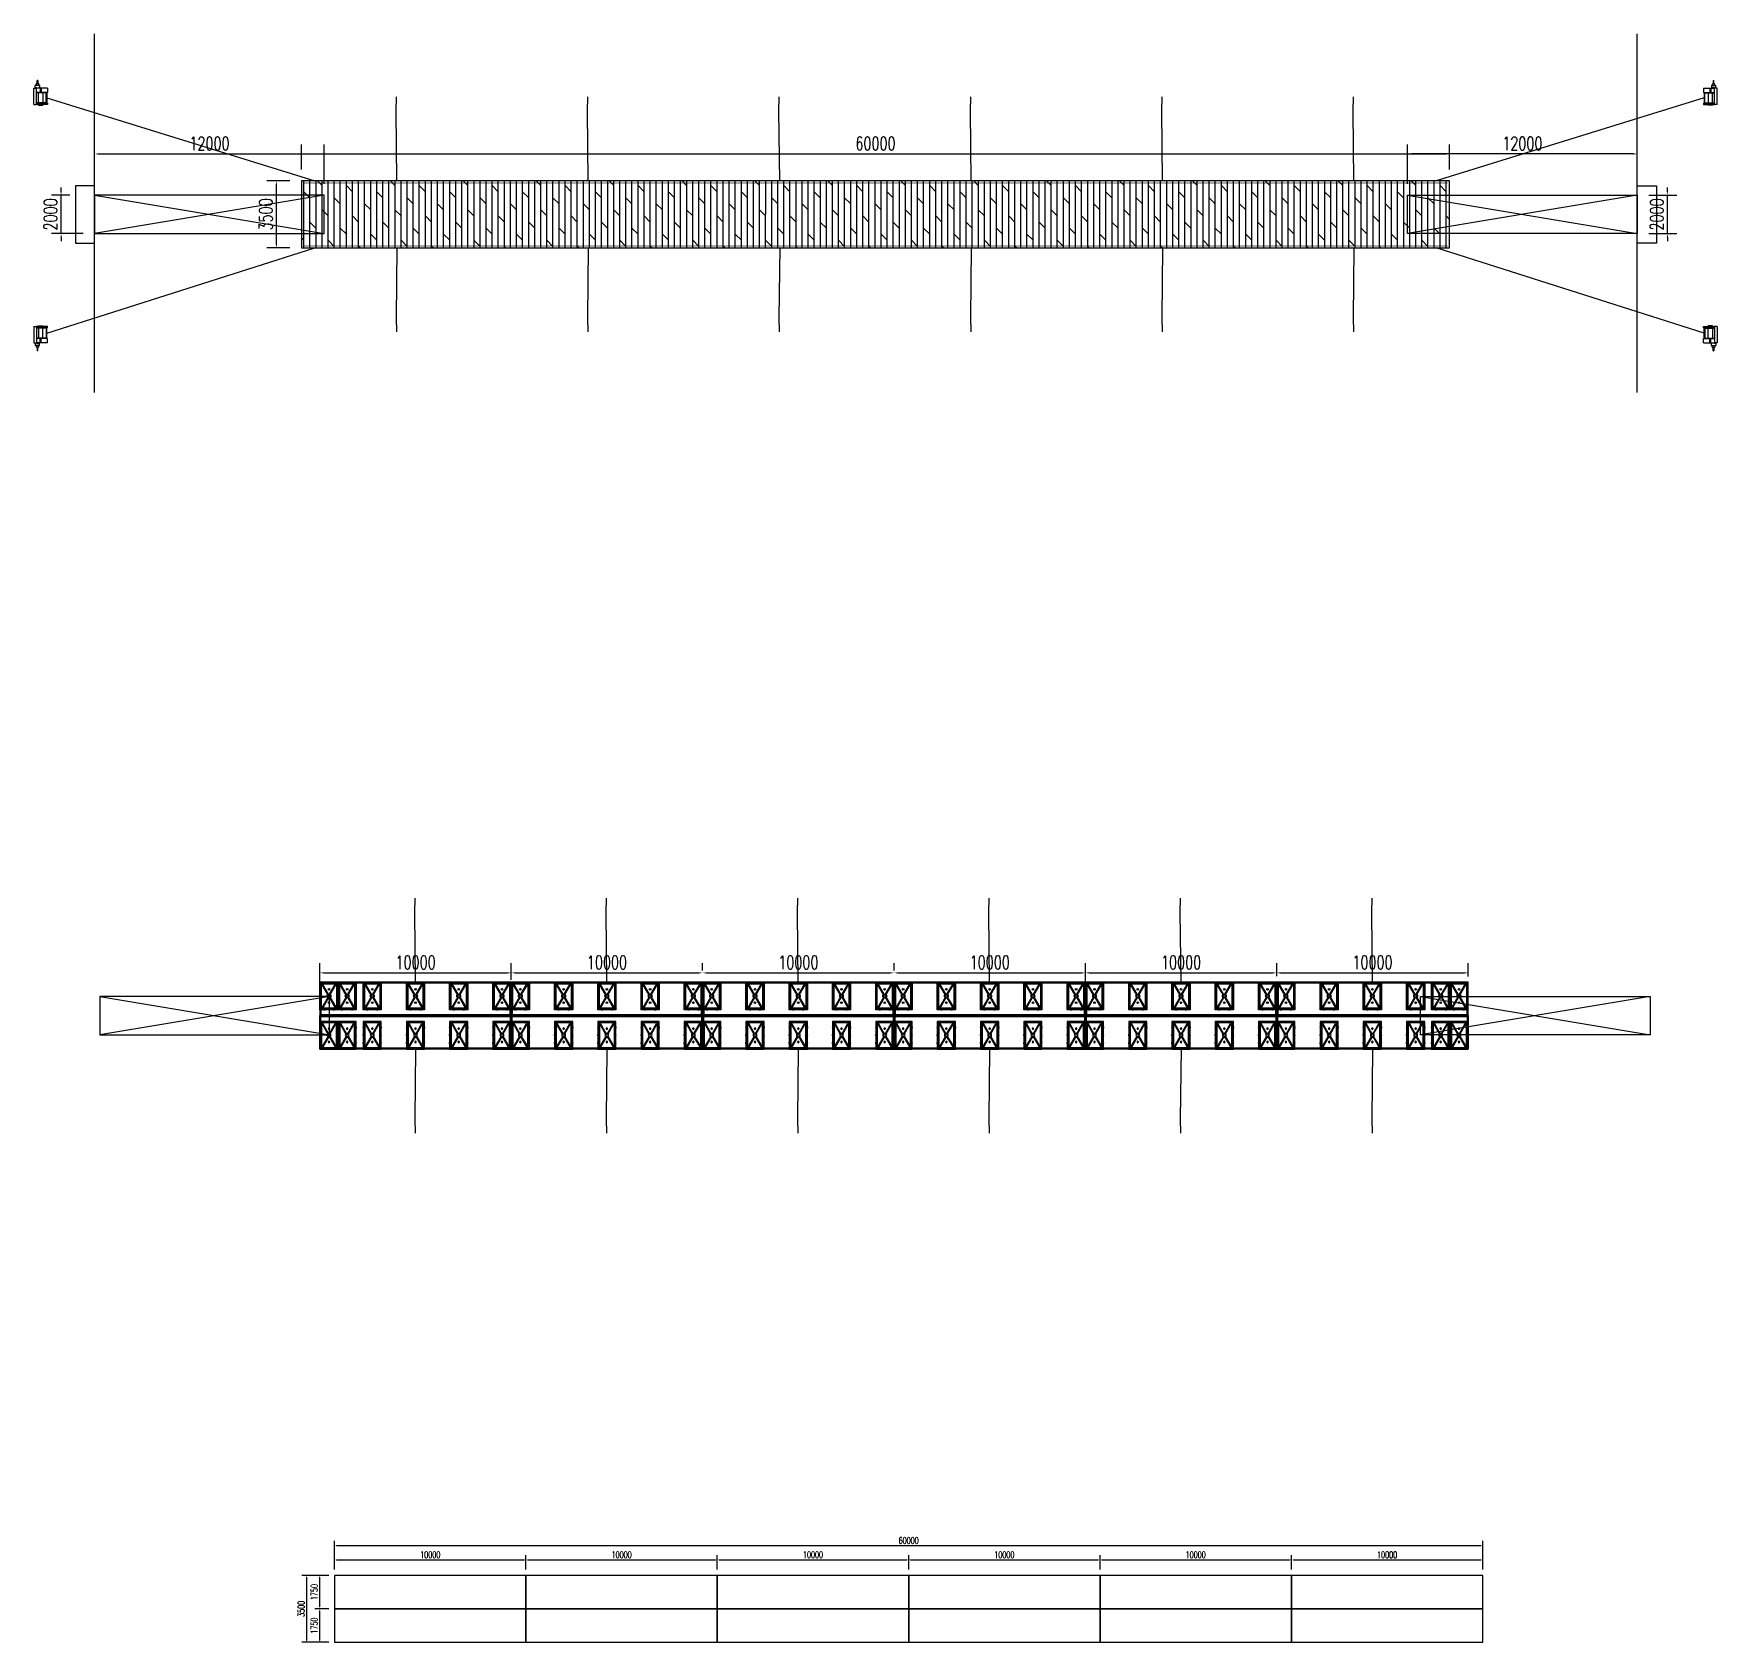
# Model space of a CAD drawing. Header units: millimetres. Extents: x -1825427 to -664413, y 1443096 to 1668257.
# Drawn here: x -1440620 to -1352647, y 1460910 to 1544972 of the extents above; entities that cross this region are included whole.
import ezdxf

# ---------------------------------------------------------------- set-up
doc = ezdxf.new("R2010")
doc.units = ezdxf.units.MM
doc.header["$LTSCALE"] = 10
doc.layers.get('0').update_dxf_attribs({"linetype": 'CONTINUOUS'})
doc.layers.get('DEFPOINTS').update_dxf_attribs({"linetype": 'CONTINUOUS'})
for name, color, linetype in [('TG_SUNTESTE', 7, 'CONTINUOUS'), ('W-bridge approach引桥', 4, 'CONTINUOUS'), ('W-FLOAT_BOWL浮筒', 253, 'CONTINUOUS'), ('W-PLASTIC_RAILINGS塑木栏杆', 6, 'CONTINUOUS'), ('W-STEEL_FRAME钢架', 3, 'CONTINUOUS'), ('W-WOOD_FLOOR木地板', 30, 'CONTINUOUS'), ('景-通用-文字', 7, 'CONTINUOUS')]:
    doc.layers.add(name, color=color, linetype=linetype)
doc.styles.add('STANDARD_T3', font='simplex.shx', dxfattribs={"width": 0.7, "bigfont": 'gbcbig.shx'})
doc.dimstyles.new('W&&100', dxfattribs={"dimtxt": 350, "dimasz": 100, "dimexe": 250, "dimexo": 300, "dimgap": 100, "dimtad": 1, "dimdec": 0, "dimzin": 0, "dimdsep": 46, "dimtxsty": 'STANDARD_T3', "dimcen": 0.09, "dimclrd": 1, "dimclre": 1, "dimclrt": 7, "dimazin": 2, "dimtfac": 1, "dimtdec": 0, "dimtix": 1, "dimtmove": 2, "dimatfit": 3, "dimfxl": 100, "dimtolj": 1, "dimtzin": 0, "dimarcsym": 0})
doc.dimstyles.new('W&&200', dxfattribs={"dimtxt": 700, "dimasz": 200, "dimexe": 500, "dimexo": 600, "dimgap": 200, "dimtad": 1, "dimdec": 0, "dimzin": 0, "dimdsep": 46, "dimtxsty": 'STANDARD_T3', "dimcen": 0.09, "dimclrd": 1, "dimclre": 1, "dimclrt": 7, "dimazin": 2, "dimtfac": 1, "dimtdec": 0, "dimtix": 1, "dimtmove": 2, "dimatfit": 3, "dimfxl": 100, "dimtolj": 1, "dimtzin": 0, "dimarcsym": 0})

# ---------------------------------------------------------------- blocks, each defined once
blk = doc.blocks.new('*D189')
at = {"layer": 'DEFPOINTS', "color": 0, "transparency": 16777216}
for p in [(-1366634, 1538686), (-1426634, 1537275), (-1366634, 1537275)]:
    blk.add_point(p, dxfattribs=at)
at = {"layer": 'W-WOOD_FLOOR木地板', "color": 1, "lineweight": -2, "transparency": 16777216}
for p, q in [((-1426634, 1537875), (-1426634, 1539186)), ((-1426434, 1538686), (-1366834, 1538686)), ((-1366634, 1537875), (-1366634, 1539186))]:
    blk.add_line(p, q, dxfattribs=at)
at = {"layer": 'W-WOOD_FLOOR木地板', "color": 1, "transparency": 16777216}
for points in [[(-1426434, 1538720), (-1426434, 1538653), (-1426634, 1538686)], [(-1366834, 1538720), (-1366834, 1538653), (-1366634, 1538686)]]:
    blk.add_solid(points, dxfattribs=at)
at = {"layer": 'W-WOOD_FLOOR木地板', "color": 7, "transparency": 16777216, "insert": (-1396634, 1539236), "char_height": 700, "attachment_point": 5, "style": 'STANDARD_T3'}
blk.add_mtext('\\A1;60000', dxfattribs=at)
blk = doc.blocks.new('*D190')
at = {"layer": 'DEFPOINTS', "color": 0, "transparency": 16777216}
for p in [(-1427937, 1537275), (-1426634, 1537275), (-1426634, 1533775)]:
    blk.add_point(p, dxfattribs=at)
at = {"layer": 'W-WOOD_FLOOR木地板', "color": 1, "lineweight": -2, "transparency": 16777216}
for p, q in [((-1427234, 1537275), (-1428437, 1537275)), ((-1427937, 1533975), (-1427937, 1537075)), ((-1427234, 1533775), (-1428437, 1533775))]:
    blk.add_line(p, q, dxfattribs=at)
at = {"layer": 'W-WOOD_FLOOR木地板', "color": 1, "transparency": 16777216}
for points in [[(-1427971, 1537075), (-1427904, 1537075), (-1427937, 1537275)], [(-1427971, 1533975), (-1427904, 1533975), (-1427937, 1533775)]]:
    blk.add_solid(points, dxfattribs=at)
at = {"layer": 'W-WOOD_FLOOR木地板', "color": 7, "transparency": 16777216, "insert": (-1428487, 1535525), "char_height": 700, "attachment_point": 5, "rotation": 90, "style": 'STANDARD_T3'}
blk.add_mtext('\\A1;3500', dxfattribs=at)
blk = doc.blocks.new('yq')
at = {"layer": 'W-bridge approach引桥'}
for p, q in [((0, 0), (12000, -2000)), ((12000, 0), (0, -2000))]:
    blk.add_line(p, q, dxfattribs=at)
blk.add_lwpolyline([(0, -2000), (12000, -2000), (12000, 0), (0, 0)], close=True, dxfattribs=at)
blk = doc.blocks.new('*D92')
at = {"layer": 'DEFPOINTS', "color": 0, "transparency": 16777216}
for p in [(-1415665, 1495892), (-1415665, 1494928), (-1425665, 1494432)]:
    blk.add_point(p, dxfattribs=at)
at = {"layer": 'TG_SUNTESTE', "color": 1, "lineweight": -2, "transparency": 16777216}
for p, q in [((-1425665, 1495032), (-1425665, 1496392)), ((-1425465, 1495892), (-1415865, 1495892)), ((-1415665, 1495528), (-1415665, 1496392))]:
    blk.add_line(p, q, dxfattribs=at)
at = {"layer": 'TG_SUNTESTE', "color": 1, "transparency": 16777216}
for points in [[(-1425465, 1495926), (-1425465, 1495859), (-1425665, 1495892)], [(-1415865, 1495926), (-1415865, 1495859), (-1415665, 1495892)]]:
    blk.add_solid(points, dxfattribs=at)
at = {"layer": 'TG_SUNTESTE', "color": 7, "transparency": 16777216, "insert": (-1420665, 1496442), "char_height": 700, "attachment_point": 5, "style": 'STANDARD_T3'}
blk.add_mtext('\\A1;10000', dxfattribs=at)
blk = doc.blocks.new('A$C68B31E47')
at = {"color": 7, "linetype": 'Continuous', "lineweight": 25}
for p, q in [((10, 202), (0, 202)), ((0, 152), (0, 202)), ((0, 102), (0, 152)), ((0, 102), (10, 102)), ((40, 302), (10, 302)), ((10, 302), (10, 162)), ((40, 162), (10, 162)), ((10, 162), (10, 142)), ((10, 142), (10, 59)), ((40, 142), (10, 142)), ((10, 59), (40, 59)), ((10, 0), (10, 59)), ((10, 0), (370, 0)), ((40, 302), (40, 162)), ((275, 285), (40, 285)), ((45, 272), (40, 272)), ((40, 162), (40, 142)), ((40, 142), (40, 59)), ((40, 60), (275, 60)), ((40, 59), (275, 59)), ((45, 272), (45, 60)), ((45, 269), (265, 269)), ((265, 202), (45, 202)), ((45, 102), (265, 102)), ((275, 272), (265, 272)), ((265, 272), (265, 60)), ((370, 302), (275, 302)), ((275, 302), (275, 162)), ((370, 162), (275, 162)), ((275, 162), (275, 142)), ((370, 142), (275, 142)), ((275, 142), (275, 59)), ((275, 59), (370, 59)), ((370, 302), (370, 162)), ((370, 162), (370, 142)), ((370, 142), (370, 59)), ((375, 131), (370, 131)), ((375, 101), (370, 101)), ((375, 61), (370, 61)), ((370, 0), (370, 59)), ((375, 31), (370, 31)), ((375, 101), (375, 131)), ((425, 126), (375, 126)), ((375, 61), (375, 101)), ((375, 61), (375, 31)), ((375, 36), (425, 36)), ((425, 126), (425, 81)), ((460, 111), (425, 111)), ((425, 81), (425, 36)), ((425, 51), (460, 51)), ((460, 111), (460, 91)), ((468, 91), (460, 91)), ((460, 91), (460, 71)), ((468, 71), (460, 71)), ((460, 71), (460, 51)), ((468, 91), (468, 71)), ((538, 89), (468, 89)), ((468, 73), (538, 73)), ((538, 89), (538, 73))]:
    blk.add_line(p, q, dxfattribs=at)
blk = doc.blocks.new('*D185')
at = {"layer": 'DEFPOINTS', "color": 0, "transparency": 16777216}
for p in [(-1425434, 1538686), (-1437434, 1536525), (-1425434, 1536525)]:
    blk.add_point(p, dxfattribs=at)
at = {"layer": 'TG_SUNTESTE', "color": 1, "lineweight": -2, "transparency": 16777216}
for p, q in [((-1437434, 1537125), (-1437434, 1539186)), ((-1437234, 1538686), (-1425634, 1538686)), ((-1425434, 1537125), (-1425434, 1539186))]:
    blk.add_line(p, q, dxfattribs=at)
at = {"layer": 'TG_SUNTESTE', "color": 1, "transparency": 16777216}
for points in [[(-1437234, 1538720), (-1437234, 1538653), (-1437434, 1538686)], [(-1425634, 1538720), (-1425634, 1538653), (-1425434, 1538686)]]:
    blk.add_solid(points, dxfattribs=at)
at = {"layer": 'TG_SUNTESTE', "color": 7, "transparency": 16777216, "insert": (-1431434, 1539236), "char_height": 700, "attachment_point": 5, "style": 'STANDARD_T3'}
blk.add_mtext('\\A1;12000', dxfattribs=at)
blk = doc.blocks.new('*D186')
at = {"layer": 'DEFPOINTS', "color": 0, "transparency": 16777216}
for p in [(-1439189, 1536525), (-1438134, 1536525), (-1437434, 1534525)]:
    blk.add_point(p, dxfattribs=at)
at = {"layer": 'TG_SUNTESTE', "color": 1, "lineweight": -2, "transparency": 16777216}
for p, q in [((-1439189, 1536725), (-1439189, 1536925)), ((-1438734, 1536525), (-1439689, 1536525)), ((-1439189, 1534525), (-1439189, 1536525)), ((-1438034, 1534525), (-1439689, 1534525)), ((-1439189, 1534325), (-1439189, 1534125))]:
    blk.add_line(p, q, dxfattribs=at)
at = {"layer": 'TG_SUNTESTE', "color": 1, "transparency": 16777216}
for points in [[(-1439222, 1536725), (-1439155, 1536725), (-1439189, 1536525)], [(-1439222, 1534325), (-1439155, 1534325), (-1439189, 1534525)]]:
    blk.add_solid(points, dxfattribs=at)
at = {"layer": 'TG_SUNTESTE', "color": 7, "transparency": 16777216, "insert": (-1439739, 1535525), "char_height": 700, "attachment_point": 5, "rotation": 90, "style": 'STANDARD_T3'}
blk.add_mtext('\\A1;2000', dxfattribs=at)
blk = doc.blocks.new('*D187')
at = {"layer": 'DEFPOINTS', "color": 0, "transparency": 16777216}
for p in [(-1368834, 1538686), (-1368834, 1536525), (-1356834, 1536525)]:
    blk.add_point(p, dxfattribs=at)
at = {"layer": 'TG_SUNTESTE', "color": 1, "lineweight": -2, "transparency": 16777216}
for p, q in [((-1368834, 1537125), (-1368834, 1539186)), ((-1357034, 1538686), (-1368634, 1538686)), ((-1356834, 1537125), (-1356834, 1539186))]:
    blk.add_line(p, q, dxfattribs=at)
at = {"layer": 'TG_SUNTESTE', "color": 1, "transparency": 16777216}
for points in [[(-1368634, 1538720), (-1368634, 1538653), (-1368834, 1538686)], [(-1357034, 1538720), (-1357034, 1538653), (-1356834, 1538686)]]:
    blk.add_solid(points, dxfattribs=at)
at = {"layer": 'TG_SUNTESTE', "color": 7, "transparency": 16777216, "insert": (-1362834, 1539236), "char_height": 700, "attachment_point": 5, "style": 'STANDARD_T3'}
blk.add_mtext('\\A1;12000', dxfattribs=at)
blk = doc.blocks.new('*D188')
at = {"layer": 'DEFPOINTS', "color": 0, "transparency": 16777216}
for p in [(-1356834, 1536525), (-1355258, 1536525), (-1356834, 1534525)]:
    blk.add_point(p, dxfattribs=at)
at = {"layer": 'TG_SUNTESTE', "color": 1, "lineweight": -2, "transparency": 16777216}
for p, q in [((-1355258, 1536725), (-1355258, 1536925)), ((-1356234, 1536525), (-1354758, 1536525)), ((-1355258, 1534525), (-1355258, 1536525)), ((-1356234, 1534525), (-1354758, 1534525)), ((-1355258, 1534325), (-1355258, 1534125))]:
    blk.add_line(p, q, dxfattribs=at)
at = {"layer": 'TG_SUNTESTE', "color": 1, "transparency": 16777216}
for points in [[(-1355291, 1536725), (-1355225, 1536725), (-1355258, 1536525)], [(-1355291, 1534325), (-1355225, 1534325), (-1355258, 1534525)]]:
    blk.add_solid(points, dxfattribs=at)
at = {"layer": 'TG_SUNTESTE', "color": 7, "transparency": 16777216, "insert": (-1355808, 1535525), "char_height": 700, "attachment_point": 5, "rotation": 90, "style": 'STANDARD_T3'}
blk.add_mtext('\\A1;2000', dxfattribs=at)
blk = doc.blocks.new('mz')
blk.add_line((-3374, 1365), (-4060, 1670))
at = {"layer": 'DEFPOINTS', "color": 0}
blk.add_lwpolyline([(0, 0), (-3374, 1365)], dxfattribs=at)
blk = doc.blocks.new('*U45')
at = {"layer": 'TG_SUNTESTE', "rotation": 292.6310346107126}
blk.add_blockref('mz', (37, 1751), dxfattribs=at)
at = {"layer": 'TG_SUNTESTE', "xscale": -1, "rotation": 247.3689653892874}
blk.add_blockref('mz', (37, -1751), dxfattribs=at)
blk = doc.blocks.new('*U46')
at = {"layer": 'TG_SUNTESTE', "color": 0, "linetype": 'ByBlock', "lineweight": -2, "transparency": 16777216}
for p in [(0, 0), (10000, 0), (20000, 0), (30000, 0), (40000, 0), (50000, 0)]:
    blk.add_blockref('*U45', p, dxfattribs=at)
blk = doc.blocks.new('*D87')
at = {"layer": 'DEFPOINTS', "color": 0, "transparency": 16777216}
for p in [(-1405665, 1495892), (-1415665, 1494928), (-1405665, 1495409)]:
    blk.add_point(p, dxfattribs=at)
at = {"layer": 'TG_SUNTESTE', "color": 1, "lineweight": -2, "transparency": 16777216}
for p, q in [((-1415665, 1495528), (-1415665, 1496392)), ((-1415465, 1495892), (-1405865, 1495892)), ((-1405665, 1496009), (-1405665, 1496392))]:
    blk.add_line(p, q, dxfattribs=at)
at = {"layer": 'TG_SUNTESTE', "color": 1, "transparency": 16777216}
for points in [[(-1415465, 1495926), (-1415465, 1495859), (-1415665, 1495892)], [(-1405865, 1495926), (-1405865, 1495859), (-1405665, 1495892)]]:
    blk.add_solid(points, dxfattribs=at)
at = {"layer": 'TG_SUNTESTE', "color": 7, "transparency": 16777216, "insert": (-1410665, 1496442), "char_height": 700, "attachment_point": 5, "style": 'STANDARD_T3'}
blk.add_mtext('\\A1;10000', dxfattribs=at)
blk = doc.blocks.new('*D88')
at = {"layer": 'DEFPOINTS', "color": 0, "transparency": 16777216}
for p in [(-1395665, 1495892), (-1405665, 1495409), (-1395665, 1495409)]:
    blk.add_point(p, dxfattribs=at)
at = {"layer": 'TG_SUNTESTE', "color": 1, "lineweight": -2, "transparency": 16777216}
for p, q in [((-1405665, 1496009), (-1405665, 1496392)), ((-1405465, 1495892), (-1395865, 1495892)), ((-1395665, 1496009), (-1395665, 1496392))]:
    blk.add_line(p, q, dxfattribs=at)
at = {"layer": 'TG_SUNTESTE', "color": 1, "transparency": 16777216}
for points in [[(-1405465, 1495926), (-1405465, 1495859), (-1405665, 1495892)], [(-1395865, 1495926), (-1395865, 1495859), (-1395665, 1495892)]]:
    blk.add_solid(points, dxfattribs=at)
at = {"layer": 'TG_SUNTESTE', "color": 7, "transparency": 16777216, "insert": (-1400665, 1496442), "char_height": 700, "attachment_point": 5, "style": 'STANDARD_T3'}
blk.add_mtext('\\A1;10000', dxfattribs=at)
blk = doc.blocks.new('*D89')
at = {"layer": 'DEFPOINTS', "color": 0, "transparency": 16777216}
for p in [(-1385665, 1495892), (-1395665, 1495409), (-1385665, 1494719)]:
    blk.add_point(p, dxfattribs=at)
at = {"layer": 'TG_SUNTESTE', "color": 1, "lineweight": -2, "transparency": 16777216}
for p, q in [((-1395665, 1496009), (-1395665, 1496392)), ((-1395465, 1495892), (-1385865, 1495892)), ((-1385665, 1495319), (-1385665, 1496392))]:
    blk.add_line(p, q, dxfattribs=at)
at = {"layer": 'TG_SUNTESTE', "color": 1, "transparency": 16777216}
for points in [[(-1395465, 1495926), (-1395465, 1495859), (-1395665, 1495892)], [(-1385865, 1495926), (-1385865, 1495859), (-1385665, 1495892)]]:
    blk.add_solid(points, dxfattribs=at)
at = {"layer": 'TG_SUNTESTE', "color": 7, "transparency": 16777216, "insert": (-1390665, 1496442), "char_height": 700, "attachment_point": 5, "style": 'STANDARD_T3'}
blk.add_mtext('\\A1;10000', dxfattribs=at)
blk = doc.blocks.new('*D90')
at = {"layer": 'DEFPOINTS', "color": 0, "transparency": 16777216}
for p in [(-1375665, 1495892), (-1385665, 1494719), (-1375665, 1495129)]:
    blk.add_point(p, dxfattribs=at)
at = {"layer": 'TG_SUNTESTE', "color": 1, "lineweight": -2, "transparency": 16777216}
for p, q in [((-1385665, 1495319), (-1385665, 1496392)), ((-1385465, 1495892), (-1375865, 1495892)), ((-1375665, 1495729), (-1375665, 1496392))]:
    blk.add_line(p, q, dxfattribs=at)
at = {"layer": 'TG_SUNTESTE', "color": 1, "transparency": 16777216}
for points in [[(-1385465, 1495926), (-1385465, 1495859), (-1385665, 1495892)], [(-1375865, 1495926), (-1375865, 1495859), (-1375665, 1495892)]]:
    blk.add_solid(points, dxfattribs=at)
at = {"layer": 'TG_SUNTESTE', "color": 7, "transparency": 16777216, "insert": (-1380665, 1496442), "char_height": 700, "attachment_point": 5, "style": 'STANDARD_T3'}
blk.add_mtext('\\A1;10000', dxfattribs=at)
blk = doc.blocks.new('*D91')
at = {"layer": 'DEFPOINTS', "color": 0, "transparency": 16777216}
for p in [(-1365665, 1495892), (-1375665, 1495129), (-1365665, 1495104)]:
    blk.add_point(p, dxfattribs=at)
at = {"layer": 'TG_SUNTESTE', "color": 1, "lineweight": -2, "transparency": 16777216}
for p, q in [((-1375665, 1495729), (-1375665, 1496392)), ((-1375465, 1495892), (-1365865, 1495892)), ((-1365665, 1495704), (-1365665, 1496392))]:
    blk.add_line(p, q, dxfattribs=at)
at = {"layer": 'TG_SUNTESTE', "color": 1, "transparency": 16777216}
for points in [[(-1375465, 1495926), (-1375465, 1495859), (-1375665, 1495892)], [(-1365865, 1495926), (-1365865, 1495859), (-1365665, 1495892)]]:
    blk.add_solid(points, dxfattribs=at)
at = {"layer": 'TG_SUNTESTE', "color": 7, "transparency": 16777216, "insert": (-1370665, 1496442), "char_height": 700, "attachment_point": 5, "style": 'STANDARD_T3'}
blk.add_mtext('\\A1;10000', dxfattribs=at)
blk = doc.blocks.new('DFX')
at = {"layer": 'W-FLOAT_BOWL浮筒'}
for p, q in [((0, 0), (1450, 0)), ((325, 0), (305, 0)), ((735, 0), (715, 0)), ((1125, 0), (1145, 0)), ((0, -205), (0, -225)), ((0, -725), (0, -745)), ((630, -443), (116, -146)), ((630, -507), (116, -804)), ((650, -409), (136, -111)), ((650, -409), (136, -111)), ((650, -541), (136, -839)), ((650, -541), (136, -839)), ((800, -409), (1314, -111)), ((800, -409), (1314, -111)), ((800, -541), (1314, -839)), ((800, -541), (1314, -839)), ((820, -443), (1334, -146)), ((820, -507), (1334, -804)), ((1450, -205), (1450, -225)), ((1450, -725), (1450, -745)), ((325, -950), (305, -950)), ((735, -950), (715, -950)), ((1125, -950), (1145, -950))]:
    blk.add_line(p, q, dxfattribs=at)
for points in [[(0, 0), (1450, 0), (1450, -950), (0, -950)], [(40, -40), (1410, -40), (1410, -910), (40, -910)], [(85, -85), (1365, -85), (1365, -865), (85, -865)]]:
    blk.add_lwpolyline(points, close=True, dxfattribs=at)
for points in [[(350, 0), (350, -39, -0.605909), (280, -39), (280, 0), (305, 0), (305, -20, 1.050157), (325, -20), (325, 0), (350, 0)], [(760, 0), (760, -39, -0.605909), (690, -39), (690, 0), (715, 0), (715, -20, 1.050157), (735, -20), (735, 0), (760, 0)], [(1100, 0), (1100, -39, 0.605909), (1170, -39), (1170, 0), (1145, 0), (1145, -20, -1.050157), (1125, -20), (1125, 0), (1100, 0)], [(0, -180), (39, -180, -0.605909), (39, -250), (0, -250), (0, -225), (20, -225, 1.050157), (20, -205), (0, -205), (0, -180)], [(0, -700), (39, -700, -0.605909), (39, -770), (0, -770), (0, -745), (20, -745, 1.050157), (20, -725), (0, -725), (0, -700)], [(1450, -180), (1411, -180, 0.605909), (1411, -250), (1450, -250), (1450, -225), (1430, -225, -1.050157), (1430, -205), (1450, -205), (1450, -180)], [(1450, -700), (1411, -700, 0.605909), (1411, -770), (1450, -770), (1450, -745), (1430, -745, -1.050157), (1430, -725), (1450, -725), (1450, -700)], [(350, -950), (350, -911, 0.605909), (280, -911), (280, -950), (305, -950), (305, -930, -1.050157), (325, -930), (325, -950), (350, -950)], [(760, -950), (760, -911, 0.605909), (690, -911), (690, -950), (715, -950), (715, -930, -1.050157), (735, -930), (735, -950), (760, -950)], [(1100, -950), (1100, -911, -0.605909), (1170, -911), (1170, -950), (1145, -950), (1145, -930, 1.050157), (1125, -930), (1125, -950), (1100, -950)]]:
    blk.add_lwpolyline(points, format="xyb", dxfattribs=at)
for centre, radius in [((375, -475), 40), ((725, -475), 100), ((725, -475), 60), ((1075, -475), 40)]:
    blk.add_circle(centre, radius, dxfattribs=at)
for centre, start, end in [((126, -129), 59.97711, 239.97711), ((126, -821), 120.02289, 300.02289), ((1324, -129), 300.02289, 120.02289), ((1324, -821), 239.97711, 59.97711)]:
    blk.add_arc(centre, 20, start, end, dxfattribs=at)
blk = doc.blocks.new('*U1381')
at = {"layer": 'W-FLOAT_BOWL浮筒', "rotation": 270}
blk.add_blockref('DFX', (475, 725), dxfattribs=at)
blk = doc.blocks.new('*U1382')
at = {"layer": 'W-FLOAT_BOWL浮筒', "color": 0, "linetype": 'ByBlock', "lineweight": -2, "transparency": 16777216}
for p in [(0, 0), (2260, 0), (4520, 0), (6780, 0), (9040, 0)]:
    blk.add_blockref('*U1381', p, dxfattribs=at)
blk = doc.blocks.new('*U1380')
at = {"layer": 'W-FLOAT_BOWL浮筒', "rotation": 270}
blk.add_blockref('DFX', (475, 725), dxfattribs=at)
blk = doc.blocks.new('*U1379')
at = {"layer": 'W-FLOAT_BOWL浮筒', "color": 0, "linetype": 'ByBlock', "lineweight": -2, "transparency": 16777216}
for p in [(0, 0), (2260, 0), (4520, 0), (6780, 0), (9040, 0)]:
    blk.add_blockref('*U1380', p, dxfattribs=at)
blk = doc.blocks.new('*U1376')
at = {"layer": 'W-STEEL_FRAME钢架'}
for points in [[(-5000, 0), (5000, 0), (5000, 1750), (-5000, 1750)], [(-4947, 53), (4947, 53), (4947, 1697), (-4947, 1697)], [(-5000, 0), (5000, 0), (5000, -1750), (-5000, -1750)], [(-4947, -53), (4947, -53), (4947, -1697), (-4947, -1697)]]:
    blk.add_lwpolyline(points, close=True, dxfattribs=at)
at = {"layer": 'W-FLOAT_BOWL浮筒'}
blk.add_blockref('*U1382', (-4525, 1025), dxfattribs=at)
at = {"layer": 'W-FLOAT_BOWL浮筒', "xscale": -1, "rotation": 180}
blk.add_blockref('*U1379', (-4525, -1025), dxfattribs=at)
blk = doc.blocks.new('*U1377')
at = {"layer": '景-通用-文字', "color": 0, "linetype": 'ByBlock', "lineweight": -2, "transparency": 16777216}
for p in [(0, 0), (10000, 0), (20000, 0), (30000, 0), (40000, 0), (50000, 0)]:
    blk.add_blockref('*U1376', p, dxfattribs=at)
blk = doc.blocks.new('*U1383')
at = {"layer": 'W-STEEL_FRAME钢架'}
blk.add_lwpolyline([(-5000, -875), (5000, -875), (5000, 875), (-5000, 875)], close=True, dxfattribs=at)
blk = doc.blocks.new('*U1384')
at = {"layer": '景-通用-文字', "color": 0, "linetype": 'ByBlock', "lineweight": -2, "transparency": 16777216}
for p in [(0, 1750), (10000, 1750), (20000, 1750), (30000, 1750), (40000, 1750), (50000, 1750), (0, 0), (10000, 0), (20000, 0), (30000, 0), (40000, 0), (50000, 0)]:
    blk.add_blockref('*U1383', p, dxfattribs=at)
blk = doc.blocks.new('*D1385')
at = {"layer": 'DEFPOINTS', "color": 0, "transparency": 16777216}
for p in [(-1424900, 1464410), (-1425683, 1462660), (-1424900, 1462660)]:
    blk.add_point(p, dxfattribs=at)
at = {"layer": '景-通用-文字', "color": 1, "lineweight": -2, "transparency": 16777216}
for p, q in [((-1425200, 1464410), (-1425933, 1464410)), ((-1425683, 1464310), (-1425683, 1462760)), ((-1425200, 1462660), (-1425933, 1462660))]:
    blk.add_line(p, q, dxfattribs=at)
at = {"layer": '景-通用-文字', "color": 1, "transparency": 16777216}
for points in [[(-1425699, 1464310), (-1425666, 1464310), (-1425683, 1464410)], [(-1425699, 1462760), (-1425666, 1462760), (-1425683, 1462660)]]:
    blk.add_solid(points, dxfattribs=at)
at = {"layer": '景-通用-文字', "color": 7, "transparency": 16777216, "insert": (-1425958, 1463535), "char_height": 350, "attachment_point": 5, "rotation": 90, "style": 'STANDARD_T3'}
blk.add_mtext('\\A1;1750', dxfattribs=at)
blk = doc.blocks.new('*D1386')
at = {"layer": 'DEFPOINTS', "color": 0, "transparency": 16777216}
for p in [(-1424900, 1462660), (-1425683, 1460910), (-1424900, 1460910)]:
    blk.add_point(p, dxfattribs=at)
at = {"layer": '景-通用-文字', "color": 1, "lineweight": -2, "transparency": 16777216}
for p, q in [((-1425200, 1462660), (-1425933, 1462660)), ((-1425683, 1462560), (-1425683, 1461010)), ((-1425200, 1460910), (-1425933, 1460910))]:
    blk.add_line(p, q, dxfattribs=at)
at = {"layer": '景-通用-文字', "color": 1, "transparency": 16777216}
for points in [[(-1425699, 1462560), (-1425666, 1462560), (-1425683, 1462660)], [(-1425699, 1461010), (-1425666, 1461010), (-1425683, 1460910)]]:
    blk.add_solid(points, dxfattribs=at)
at = {"layer": '景-通用-文字', "color": 7, "transparency": 16777216, "insert": (-1425958, 1461785), "char_height": 350, "attachment_point": 5, "rotation": 90, "style": 'STANDARD_T3'}
blk.add_mtext('\\A1;1750', dxfattribs=at)
blk = doc.blocks.new('*D1387')
at = {"layer": 'DEFPOINTS', "color": 0, "transparency": 16777216}
for p in [(-1414900, 1465214), (-1424900, 1464410), (-1414900, 1464410)]:
    blk.add_point(p, dxfattribs=at)
at = {"layer": '景-通用-文字', "color": 1, "lineweight": -2, "transparency": 16777216}
for p, q in [((-1424900, 1464710), (-1424900, 1465464)), ((-1424800, 1465214), (-1415000, 1465214)), ((-1414900, 1464710), (-1414900, 1465464))]:
    blk.add_line(p, q, dxfattribs=at)
at = {"layer": '景-通用-文字', "color": 1, "transparency": 16777216}
for points in [[(-1424800, 1465231), (-1424800, 1465198), (-1424900, 1465214)], [(-1415000, 1465231), (-1415000, 1465198), (-1414900, 1465214)]]:
    blk.add_solid(points, dxfattribs=at)
at = {"layer": '景-通用-文字', "color": 7, "transparency": 16777216, "insert": (-1419900, 1465489), "char_height": 350, "attachment_point": 5, "style": 'STANDARD_T3'}
blk.add_mtext('\\A1;10000', dxfattribs=at)
blk = doc.blocks.new('*D1388')
at = {"layer": 'DEFPOINTS', "color": 0, "transparency": 16777216}
for p in [(-1404900, 1465214), (-1414900, 1464410), (-1404900, 1464410)]:
    blk.add_point(p, dxfattribs=at)
at = {"layer": '景-通用-文字', "color": 1, "lineweight": -2, "transparency": 16777216}
for p, q in [((-1414900, 1464710), (-1414900, 1465464)), ((-1414800, 1465214), (-1405000, 1465214)), ((-1404900, 1464710), (-1404900, 1465464))]:
    blk.add_line(p, q, dxfattribs=at)
at = {"layer": '景-通用-文字', "color": 1, "transparency": 16777216}
for points in [[(-1414800, 1465231), (-1414800, 1465198), (-1414900, 1465214)], [(-1405000, 1465231), (-1405000, 1465198), (-1404900, 1465214)]]:
    blk.add_solid(points, dxfattribs=at)
at = {"layer": '景-通用-文字', "color": 7, "transparency": 16777216, "insert": (-1409900, 1465489), "char_height": 350, "attachment_point": 5, "style": 'STANDARD_T3'}
blk.add_mtext('\\A1;10000', dxfattribs=at)
blk = doc.blocks.new('*D1389')
at = {"layer": 'DEFPOINTS', "color": 0, "transparency": 16777216}
for p in [(-1394900, 1465214), (-1404900, 1464410), (-1394900, 1464410)]:
    blk.add_point(p, dxfattribs=at)
at = {"layer": '景-通用-文字', "color": 1, "lineweight": -2, "transparency": 16777216}
for p, q in [((-1404900, 1464710), (-1404900, 1465464)), ((-1404800, 1465214), (-1395000, 1465214)), ((-1394900, 1464710), (-1394900, 1465464))]:
    blk.add_line(p, q, dxfattribs=at)
at = {"layer": '景-通用-文字', "color": 1, "transparency": 16777216}
for points in [[(-1404800, 1465231), (-1404800, 1465198), (-1404900, 1465214)], [(-1395000, 1465231), (-1395000, 1465198), (-1394900, 1465214)]]:
    blk.add_solid(points, dxfattribs=at)
at = {"layer": '景-通用-文字', "color": 7, "transparency": 16777216, "insert": (-1399900, 1465489), "char_height": 350, "attachment_point": 5, "style": 'STANDARD_T3'}
blk.add_mtext('\\A1;10000', dxfattribs=at)
blk = doc.blocks.new('*D1390')
at = {"layer": 'DEFPOINTS', "color": 0, "transparency": 16777216}
for p in [(-1384900, 1465214), (-1394900, 1464410), (-1384900, 1464410)]:
    blk.add_point(p, dxfattribs=at)
at = {"layer": '景-通用-文字', "color": 1, "lineweight": -2, "transparency": 16777216}
for p, q in [((-1394900, 1464710), (-1394900, 1465464)), ((-1394800, 1465214), (-1385000, 1465214)), ((-1384900, 1464710), (-1384900, 1465464))]:
    blk.add_line(p, q, dxfattribs=at)
at = {"layer": '景-通用-文字', "color": 1, "transparency": 16777216}
for points in [[(-1394800, 1465231), (-1394800, 1465198), (-1394900, 1465214)], [(-1385000, 1465231), (-1385000, 1465198), (-1384900, 1465214)]]:
    blk.add_solid(points, dxfattribs=at)
at = {"layer": '景-通用-文字', "color": 7, "transparency": 16777216, "insert": (-1389900, 1465489), "char_height": 350, "attachment_point": 5, "style": 'STANDARD_T3'}
blk.add_mtext('\\A1;10000', dxfattribs=at)
blk = doc.blocks.new('*D1391')
at = {"layer": 'DEFPOINTS', "color": 0, "transparency": 16777216}
for p in [(-1374900, 1465214), (-1384900, 1464410), (-1374900, 1464410)]:
    blk.add_point(p, dxfattribs=at)
at = {"layer": '景-通用-文字', "color": 1, "lineweight": -2, "transparency": 16777216}
for p, q in [((-1384900, 1464710), (-1384900, 1465464)), ((-1384800, 1465214), (-1375000, 1465214)), ((-1374900, 1464710), (-1374900, 1465464))]:
    blk.add_line(p, q, dxfattribs=at)
at = {"layer": '景-通用-文字', "color": 1, "transparency": 16777216}
for points in [[(-1384800, 1465231), (-1384800, 1465198), (-1384900, 1465214)], [(-1375000, 1465231), (-1375000, 1465198), (-1374900, 1465214)]]:
    blk.add_solid(points, dxfattribs=at)
at = {"layer": '景-通用-文字', "color": 7, "transparency": 16777216, "insert": (-1379900, 1465489), "char_height": 350, "attachment_point": 5, "style": 'STANDARD_T3'}
blk.add_mtext('\\A1;10000', dxfattribs=at)
blk = doc.blocks.new('*D1392')
at = {"layer": 'DEFPOINTS', "color": 0, "transparency": 16777216}
for p in [(-1364900, 1465214), (-1374900, 1464410), (-1364900, 1464410)]:
    blk.add_point(p, dxfattribs=at)
at = {"layer": '景-通用-文字', "color": 1, "lineweight": -2, "transparency": 16777216}
for p, q in [((-1374900, 1464710), (-1374900, 1465464)), ((-1374800, 1465214), (-1365000, 1465214)), ((-1364900, 1464710), (-1364900, 1465464))]:
    blk.add_line(p, q, dxfattribs=at)
at = {"layer": '景-通用-文字', "color": 1, "transparency": 16777216}
for points in [[(-1374800, 1465231), (-1374800, 1465198), (-1374900, 1465214)], [(-1365000, 1465231), (-1365000, 1465198), (-1364900, 1465214)]]:
    blk.add_solid(points, dxfattribs=at)
at = {"layer": '景-通用-文字', "color": 7, "transparency": 16777216, "insert": (-1369900, 1465489), "char_height": 350, "attachment_point": 5, "style": 'STANDARD_T3'}
blk.add_mtext('\\A1;10000', dxfattribs=at)
blk = doc.blocks.new('*D1393')
at = {"layer": 'DEFPOINTS', "color": 0, "transparency": 16777216}
for p in [(-1424900, 1465956), (-1424900, 1464410), (-1364900, 1464410)]:
    blk.add_point(p, dxfattribs=at)
at = {"layer": '景-通用-文字', "color": 1, "lineweight": -2, "transparency": 16777216}
for p, q in [((-1424900, 1464710), (-1424900, 1466206)), ((-1365000, 1465956), (-1424800, 1465956)), ((-1364900, 1464710), (-1364900, 1466206))]:
    blk.add_line(p, q, dxfattribs=at)
at = {"layer": '景-通用-文字', "color": 1, "transparency": 16777216}
for points in [[(-1424800, 1465973), (-1424800, 1465940), (-1424900, 1465956)], [(-1365000, 1465973), (-1365000, 1465940), (-1364900, 1465956)]]:
    blk.add_solid(points, dxfattribs=at)
at = {"layer": '景-通用-文字', "color": 7, "transparency": 16777216, "insert": (-1394900, 1466231), "char_height": 350, "attachment_point": 5, "style": 'STANDARD_T3'}
blk.add_mtext('\\A1;60000', dxfattribs=at)
blk = doc.blocks.new('*D1394')
at = {"layer": 'DEFPOINTS', "color": 0, "transparency": 16777216}
for p in [(-1424900, 1464410), (-1426366, 1460910), (-1424900, 1460910)]:
    blk.add_point(p, dxfattribs=at)
at = {"layer": '景-通用-文字', "color": 1, "lineweight": -2, "transparency": 16777216}
for p, q in [((-1425200, 1464410), (-1426616, 1464410)), ((-1426366, 1464310), (-1426366, 1461010)), ((-1425200, 1460910), (-1426616, 1460910))]:
    blk.add_line(p, q, dxfattribs=at)
at = {"layer": '景-通用-文字', "color": 1, "transparency": 16777216}
for points in [[(-1426383, 1464310), (-1426349, 1464310), (-1426366, 1464410)], [(-1426383, 1461010), (-1426349, 1461010), (-1426366, 1460910)]]:
    blk.add_solid(points, dxfattribs=at)
at = {"layer": '景-通用-文字', "color": 7, "transparency": 16777216, "insert": (-1426641, 1462660), "char_height": 350, "attachment_point": 5, "rotation": 90, "style": 'STANDARD_T3'}
blk.add_mtext('\\A1;3500', dxfattribs=at)

msp = doc.modelspace()

# ---------------------------------------------------------------- hatches: boundary and pattern name
at = {"layer": 'W-WOOD_FLOOR木地板'}
h = msp.add_hatch(dxfattribs=at)
h.set_pattern_fill('DOLMIT', color=256, scale=400, angle=90)
h.set_pattern_definition([(90, (-2986999.64, -946427.06), (-317.496824, 2e-14), []), (135, (-2986999.6, -946427.1), (-634.99321, -634.99321), [449.0085, -898.016])])
h.paths.add_polyline_path([(-1426633.6, 1537274.6), (-1426633.6, 1533774.6), (-1366633.6, 1533774.6), (-1366633.6, 1537274.6)])

# ---------------------------------------------------------------- linework, layer by layer
at = {"layer": 'W-FLOAT_BOWL浮筒'}
for p, q in [((-1437433.6, 1526217.1), (-1437433.6, 1544971.9)), ((-1356833.6, 1526217.1), (-1356833.6, 1544971.9))]:
    msp.add_line(p, q, dxfattribs=at)
at = {"layer": 'W-FLOAT_BOWL浮筒', "color": 0}
for p, q in [((-1439936.4, 1541619.5), (-1425933.6, 1537274.6)), ((-1353330.8, 1541619.5), (-1367333.6, 1537274.6)), ((-1439936.4, 1529318.8), (-1425933.6, 1533774.6)), ((-1353330.8, 1529318.8), (-1367333.6, 1533774.6))]:
    msp.add_line(p, q, dxfattribs=at)
at = {"layer": 'W-PLASTIC_RAILINGS塑木栏杆', "const_width": 30}
for points in [[(-1366733.6, 1537174.6), (-1426533.6, 1537174.6)], [(-1426533.6, 1533874.6), (-1366733.6, 1533874.6)]]:
    msp.add_lwpolyline(points, dxfattribs=at)
at = {"layer": 'W-STEEL_FRAME钢架'}
msp.add_lwpolyline([(-1426633.6, 1533774.6), (-1366633.6, 1533774.6), (-1366633.6, 1537274.6), (-1426633.6, 1537274.6)], close=True, dxfattribs=at)
at = {"layer": '景-通用-文字'}
for points in [[(-1438433.6, 1534024.6), (-1437433.6, 1534024.6), (-1437433.6, 1537024.6), (-1438433.6, 1537024.6)], [(-1355833.6, 1534024.6), (-1356833.6, 1534024.6), (-1356833.6, 1537024.6), (-1355833.6, 1537024.6)]]:
    msp.add_lwpolyline(points, close=True, dxfattribs=at)

# ---------------------------------------------------------------- block references
at = {"linetype": 'ByBlock', "yscale": 2.4, "zscale": 2.4}
for p, xscale, rotation in [((-1440620.4, 1541241.4), -2.4, 270), ((-1352646.8, 1541241.4), 2.4, 90.00000000000001), ((-1440620.4, 1529696.8), 2.4, 270), ((-1352646.8, 1529696.8), -2.4, 90)]:
    msp.add_blockref('A$C68B31E47', p, dxfattribs=dict(at, xscale=xscale, rotation=rotation))
at = {"layer": 'TG_SUNTESTE', "rotation": 292.6310346107126}
for p in [(-1421638.6, 1537276.1), (-1411638.6, 1537276.1), (-1401638.6, 1537276.1), (-1391638.6, 1537276.1), (-1381638.6, 1537276.1), (-1371638.6, 1537276.1)]:
    msp.add_blockref('mz', p, dxfattribs=at)
at = {"layer": 'TG_SUNTESTE', "xscale": -1, "rotation": 247.3689653892874}
for p in [(-1421638.6, 1533774.6), (-1411638.6, 1533774.6), (-1401638.6, 1533774.6), (-1391638.6, 1533774.6), (-1381638.6, 1533774.6), (-1371638.6, 1533774.6)]:
    msp.add_blockref('mz', p, dxfattribs=at)
at = {"layer": 'TG_SUNTESTE'}
msp.add_blockref('*U46', (-1420706.6, 1493658.9), dxfattribs=at)
at = {"layer": 'W-FLOAT_BOWL浮筒', "rotation": 270}
for p in [(-1423764.6, 1495408.9), (-1366624.6, 1495408.9)]:
    msp.add_blockref('DFX', p, dxfattribs=at)
at = {"layer": 'W-FLOAT_BOWL浮筒', "xscale": -1, "rotation": 270}
for p in [(-1423764.6, 1491908.9), (-1366624.6, 1491908.9)]:
    msp.add_blockref('DFX', p, dxfattribs=at)
at = {"layer": 'W-WOOD_FLOOR木地板'}
for p in [(-1437433.6, 1536524.6), (-1437164.6, 1494658.9)]:
    msp.add_blockref('yq', p, dxfattribs=at)
at = {"layer": 'W-WOOD_FLOOR木地板', "xscale": -1}
for p in [(-1356833.6, 1536524.6), (-1356164.6, 1494658.9)]:
    msp.add_blockref('yq', p, dxfattribs=at)
at = {"layer": '景-通用-文字'}
for name, p in [('*U1377', (-1420664.8, 1493658.9)), ('*U1384', (-1419899.6, 1461785.1))]:
    msp.add_blockref(name, p, dxfattribs=at)

# ---------------------------------------------------------------- dimensions: what is measured, and where the dimension line sits
at = {"layer": 'TG_SUNTESTE'}
for base, p1, p2, picture, middle in [((-1425433.6, 1538686.3), (-1437433.6, 1536524.6), (-1425433.6, 1536524.6), '*D185', (-1431433.6, 1539236.3)), ((-1415664.6, 1495892.3), (-1425664.6, 1494431.6), (-1415664.6, 1494927.9), '*D92', (-1420664.6, 1496442.3)), ((-1405664.6, 1495892.3), (-1415664.6, 1494927.9), (-1405664.6, 1495408.9), '*D87', (-1410664.6, 1496442.3)), ((-1395664.6, 1495892.3), (-1405664.6, 1495408.9), (-1395664.6, 1495408.9), '*D88', (-1400664.6, 1496442.3)), ((-1385664.6, 1495892.3), (-1395664.6, 1495408.9), (-1385664.6, 1494718.9), '*D89', (-1390664.6, 1496442.3)), ((-1375664.6, 1495892.3), (-1385664.6, 1494718.9), (-1375664.6, 1495128.9), '*D90', (-1380664.6, 1496442.3)), ((-1365664.6, 1495892.3), (-1375664.6, 1495128.9), (-1365664.6, 1495103.9), '*D91', (-1370664.6, 1496442.3))]:
    dim = msp.add_linear_dim(base=base, p1=p1, p2=p2, dimstyle='W&&200', dxfattribs=at)
    dim.commit()
    dim.dimension.update_dxf_attribs({"geometry": picture, "text_midpoint": middle})
for base, p1, p2, angle, picture, middle in [((-1368833.6, 1538686.3), (-1356833.6, 1536524.6), (-1368833.6, 1536524.6), 180, '*D187', (-1362833.6, 1539236.3)), ((-1439188.6, 1536524.6), (-1437433.6, 1534524.6), (-1438133.6, 1536524.6), 90, '*D186', (-1439738.6, 1535524.6)), ((-1355257.9, 1536524.6), (-1356833.6, 1534524.6), (-1356833.6, 1536524.6), 90, '*D188', (-1355807.9, 1535524.6))]:
    dim = msp.add_linear_dim(base=base, p1=p1, p2=p2, angle=angle, dimstyle='W&&200', dxfattribs=at)
    dim.commit()
    dim.dimension.update_dxf_attribs({"geometry": picture, "text_midpoint": middle})
at = {"layer": 'W-WOOD_FLOOR木地板'}
dim = msp.add_linear_dim(base=(-1366633.6, 1538686.3), p1=(-1426633.6, 1537274.6), p2=(-1366633.6, 1537274.6), dimstyle='W&&200', dxfattribs=at)
dim.commit()
dim.dimension.update_dxf_attribs({"geometry": '*D189', "text_midpoint": (-1396633.6, 1539236.3)})
dim = msp.add_linear_dim(base=(-1427937.3, 1537274.6), p1=(-1426633.6, 1533774.6), p2=(-1426633.6, 1537274.6), angle=90, dimstyle='W&&200', dxfattribs=at)
dim.commit()
dim.dimension.update_dxf_attribs({"geometry": '*D190', "text_midpoint": (-1428487.3, 1535524.6)})
at = {"layer": '景-通用-文字'}
for base, p1, p2, picture, middle in [((-1424899.6, 1465956.4), (-1364899.6, 1464410.1), (-1424899.6, 1464410.1), '*D1393', (-1394899.6, 1466231.4)), ((-1414899.6, 1465214.4), (-1424899.6, 1464410.1), (-1414899.6, 1464410.1), '*D1387', (-1419899.6, 1465489.4)), ((-1404899.6, 1465214.4), (-1414899.6, 1464410.1), (-1404899.6, 1464410.1), '*D1388', (-1409899.6, 1465489.4)), ((-1394899.6, 1465214.4), (-1404899.6, 1464410.1), (-1394899.6, 1464410.1), '*D1389', (-1399899.6, 1465489.4)), ((-1384899.6, 1465214.4), (-1394899.6, 1464410.1), (-1384899.6, 1464410.1), '*D1390', (-1389899.6, 1465489.4)), ((-1374899.6, 1465214.4), (-1384899.6, 1464410.1), (-1374899.6, 1464410.1), '*D1391', (-1379899.6, 1465489.4)), ((-1364899.6, 1465214.4), (-1374899.6, 1464410.1), (-1364899.6, 1464410.1), '*D1392', (-1369899.6, 1465489.4))]:
    dim = msp.add_linear_dim(base=base, p1=p1, p2=p2, dimstyle='W&&100', dxfattribs=at)
    dim.commit()
    dim.dimension.update_dxf_attribs({"geometry": picture, "text_midpoint": middle})
for base, p1, p2, picture, middle in [((-1426366, 1460910.1), (-1424899.6, 1464410.1), (-1424899.6, 1460910.1), '*D1394', (-1426641, 1462660.1)), ((-1425682.7, 1462660.1), (-1424899.6, 1464410.1), (-1424899.6, 1462660.1), '*D1385', (-1425957.7, 1463535.1)), ((-1425682.7, 1460910.1), (-1424899.6, 1462660.1), (-1424899.6, 1460910.1), '*D1386', (-1425957.7, 1461785.1))]:
    dim = msp.add_linear_dim(base=base, p1=p1, p2=p2, angle=90, dimstyle='W&&100', dxfattribs=at)
    dim.commit()
    dim.dimension.update_dxf_attribs({"geometry": picture, "text_midpoint": middle})

doc.saveas('drawing.dxf')
